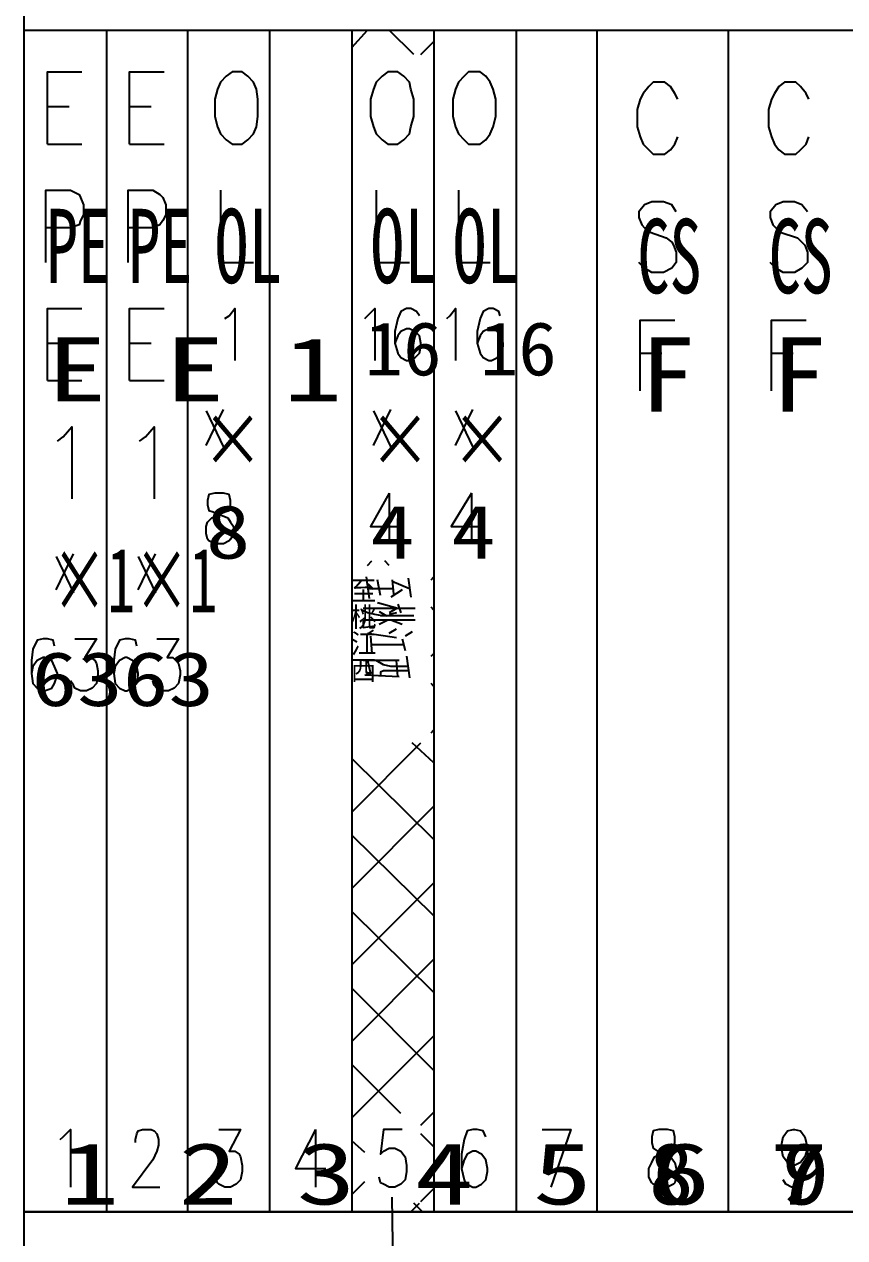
# Model space of a CAD drawing. Header units: metres. Extents: x 17 to 1264, y 17 to 859.
# Drawn here: x 174.9 to 256.9, y 363.6 to 484.7 of the extents above; entities that cross this region are included whole.
import ezdxf

# ---------------------------------------------------------------- set-up
doc = ezdxf.new("R2010")
doc.units = ezdxf.units.M
for name, color, linetype in [('LINES', 7, 'Continuous'), ('POLYLINES', 4, 'Continuous'), ('RECTS', 7, 'Continuous'), ('TEXTS', 3, 'Continuous')]:
    doc.layers.add(name, color=color, linetype=linetype)

msp = doc.modelspace()

# ---------------------------------------------------------------- linework, layer by layer
at = {"layer": 'LINES'}
for p, q in [((174.95, 98.64), (174.95, 693.94)), ((207.64, 482.4), (209.23, 484.13)), ((213.83, 481.68), (211.39, 484.13)), ((214.55, 481.68), (215.85, 482.98)), ((177.26, 476.5), (179.42, 476.5)), ((185.47, 476.5), (187.63, 476.5)), ((177.26, 472.75), (180.71, 472.75)), ((185.47, 472.75), (188.92, 472.75)), ((177.26, 452.88), (179.42, 452.88)), ((185.47, 452.88), (187.63, 452.88)), ((236.44, 451.87), (238.6, 451.87)), ((249.55, 451.87), (251.71, 451.87)), ((177.26, 449.14), (180.71, 449.14)), ((185.47, 449.14), (188.92, 449.14)), ((193.1, 442.66), (194.83, 446.26)), ((193.1, 446.11), (194.83, 442.51)), ((209.8, 442.66), (211.53, 446.26)), ((209.8, 446.11), (211.53, 442.51)), ((218.01, 442.66), (219.74, 446.26)), ((218.01, 446.11), (219.74, 442.51)), ((211.39, 437.9), (211.39, 432.86)), ((219.59, 437.9), (219.59, 432.86)), ((178.12, 428.26), (179.85, 431.86)), ((178.12, 431.57), (179.85, 427.97)), ((186.33, 428.26), (188.06, 431.86)), ((186.33, 431.57), (188.06, 427.97)), ((209.23, 430.7), (209.66, 431.14)), ((211.39, 430.7), (210.95, 431.14)), ((209.08, 429.55), (209.37, 427.39)), ((210.52, 427.68), (210.23, 429.26)), ((211.67, 429.26), (211.82, 427.82)), ((211.67, 429.12), (213.4, 428.4)), ((213.26, 429.41), (213.55, 427.54)), ((215.56, 429.26), (215.85, 429.55)), ((209.37, 428.4), (211.82, 428.4)), ((212.68, 428.26), (211.53, 427.54)), ((213.98, 426.38), (208.79, 426.38)), ((212.25, 426.38), (210.23, 426.96)), ((212.11, 426.38), (211.39, 425.95)), ((212.25, 426.82), (212.54, 425.95)), ((215.85, 426.24), (215.56, 426.53)), ((210.38, 426.1), (211.1, 425.66)), ((211.24, 425.23), (210.38, 424.8)), ((213.83, 425.66), (210.52, 425.66)), ((212.11, 425.95), (211.39, 425.81)), ((212.68, 424.8), (211.53, 425.23)), ((209.23, 423.94), (212.11, 423.5)), ((209.37, 423.94), (209.8, 424.22)), ((211.39, 423.94), (212.11, 424.37)), ((213.69, 424.08), (212.97, 423.65)), ((209.51, 423.65), (209.66, 421.92)), ((212.83, 422.78), (209.66, 422.78)), ((212.68, 423.36), (212.97, 422.21)), ((213.11, 421.63), (213.4, 419.47)), ((215.56, 421.63), (215.85, 421.92)), ((212.39, 421.2), (208.79, 421.2)), ((212.25, 419.62), (212.11, 421.2)), ((208.94, 419.76), (212.39, 419.62)), ((215.85, 418.61), (215.56, 418.9)), ((215.56, 414), (215.85, 414.29)), ((207.64, 406.08), (214.55, 412.99)), ((215.85, 410.98), (213.69, 412.99)), ((215.85, 403.34), (207.64, 411.41)), ((207.64, 398.45), (215.85, 406.66)), ((215.85, 395.71), (207.64, 403.78)), ((207.64, 390.82), (215.85, 399.02)), ((215.85, 388.08), (207.64, 396.14)), ((207.64, 383.18), (215.85, 391.39)), ((215.85, 380.3), (207.64, 388.51)), ((207.64, 375.55), (215.85, 383.76)), ((212.54, 375.98), (207.64, 380.88)), ((214.55, 374.83), (215.85, 376.13)), ((204.04, 374.4), (204.04, 368.64)), ((208.94, 372.1), (207.64, 373.25)), ((215.85, 372.67), (214.55, 373.97)), ((207.64, 367.92), (208.94, 369.22)), ((214.55, 367.2), (215.85, 368.5)), ((212.39, 327.89), (211.67, 367.63)), ((213.55, 366.19), (214.41, 367.06)), ((214.7, 366.19), (213.83, 367.06))]:
    msp.add_line(p, q, dxfattribs=at)
at = {"layer": 'POLYLINES'}
for points in [[(177.26, 472.75), (177.26, 479.95), (180.71, 479.95)], [(185.47, 472.75), (185.47, 479.95), (188.92, 479.95)], [(195.69, 479.95), (195.11, 479.52), (194.54, 478.94), (194.25, 478.22), (193.96, 477.22), (193.96, 475.49), (194.25, 474.48), (194.54, 473.76), (195.11, 473.18), (195.69, 472.75), (196.7, 472.75), (197.27, 473.18), (197.85, 473.76), (198.14, 474.48), (198.28, 475.49), (198.28, 477.22), (198.14, 478.22), (197.85, 478.94), (197.27, 479.52), (196.7, 479.95), (195.69, 479.95)], [(211.24, 479.95), (210.67, 479.52), (210.09, 478.94), (209.8, 478.22), (209.51, 477.22), (209.51, 475.49), (209.8, 474.48), (210.09, 473.76), (210.67, 473.18), (211.24, 472.75), (212.25, 472.75), (212.83, 473.18), (213.4, 473.76), (213.55, 474.48), (213.83, 475.49), (213.83, 477.22), (213.55, 478.22), (213.4, 478.94), (212.83, 479.52), (212.25, 479.95), (211.24, 479.95)], [(219.31, 479.95), (218.87, 479.52), (218.3, 478.94), (218.01, 478.22), (217.72, 477.22), (217.72, 475.49), (218.01, 474.48), (218.3, 473.76), (218.87, 473.18), (219.31, 472.75), (220.46, 472.75), (221.03, 473.18), (221.47, 473.76), (221.75, 474.48), (222.04, 475.49), (222.04, 477.22), (221.75, 478.22), (221.47, 478.94), (221.03, 479.52), (220.46, 479.95), (219.31, 479.95)], [(240.19, 477.22), (239.9, 477.79), (239.47, 478.51), (238.89, 478.94), (237.74, 478.94), (237.31, 478.51), (236.73, 477.79), (236.44, 477.22), (236.15, 476.21), (236.15, 474.48), (236.44, 473.47), (236.73, 472.75), (237.31, 472.18), (237.74, 471.74), (238.89, 471.74), (239.47, 472.18), (239.9, 472.75), (240.19, 473.47)], [(253.29, 477.22), (253, 477.79), (252.43, 478.51), (251.99, 478.94), (250.84, 478.94), (250.27, 478.51), (249.83, 477.79), (249.55, 477.22), (249.26, 476.21), (249.26, 474.48), (249.55, 473.47), (249.83, 472.75), (250.27, 472.18), (250.84, 471.74), (251.99, 471.74), (252.43, 472.18), (253, 472.75), (253.29, 473.47)], [(177.11, 460.94), (177.11, 468.14), (179.56, 468.14), (180.43, 467.71), (180.57, 467.42), (180.86, 466.7), (180.86, 465.7), (180.57, 465.12), (180.43, 464.69), (179.56, 464.4), (177.11, 464.4)], [(185.32, 460.94), (185.32, 468.14), (187.77, 468.14), (188.49, 467.71), (188.78, 467.42), (189.07, 466.7), (189.07, 465.7), (188.78, 465.12), (188.49, 464.69), (187.77, 464.4), (185.32, 464.4)], [(194.54, 468.14), (194.54, 460.94), (197.85, 460.94)], [(210.09, 468.14), (210.09, 460.94), (213.4, 460.94)], [(218.3, 468.14), (218.3, 460.94), (221.47, 460.94)], [(240.04, 465.98), (239.61, 466.7), (238.75, 466.99), (237.59, 466.99), (236.87, 466.7), (236.3, 465.98), (236.3, 465.41), (236.59, 464.69), (236.87, 464.4), (237.45, 463.97), (239.03, 463.39), (239.61, 462.96), (239.75, 462.67), (240.04, 461.95), (240.04, 460.94), (239.61, 460.37), (238.75, 459.94), (237.59, 459.94), (236.87, 460.37), (236.3, 460.94)], [(253.15, 465.98), (252.57, 466.7), (251.85, 466.99), (250.7, 466.99), (249.98, 466.7), (249.4, 465.98), (249.4, 465.41), (249.69, 464.69), (249.98, 464.4), (250.41, 463.97), (252.14, 463.39), (252.57, 462.96), (252.86, 462.67), (253.15, 461.95), (253.15, 460.94), (252.57, 460.37), (251.85, 459.94), (250.7, 459.94), (249.98, 460.37), (249.4, 460.94)], [(177.26, 449.14), (177.26, 456.34), (180.71, 456.34)], [(185.47, 449.14), (185.47, 456.34), (188.92, 456.34)], [(194.97, 455.33), (195.4, 455.62), (195.98, 456.34), (195.98, 451.15)], [(208.94, 455.33), (209.23, 455.62), (209.95, 456.34), (209.95, 451.15)], [(214.41, 455.62), (214.12, 456.05), (213.55, 456.34), (213.11, 456.34), (212.54, 456.05), (212.25, 455.33), (211.96, 454.03), (211.96, 452.88), (212.25, 451.87), (212.54, 451.44), (213.11, 451.15), (213.4, 451.15), (213.98, 451.44), (214.41, 451.87), (214.55, 452.59), (214.55, 452.88), (214.41, 453.6), (213.98, 454.03), (213.4, 454.32), (213.11, 454.32), (212.54, 454.03), (212.25, 453.6), (211.96, 452.88)], [(217.15, 455.33), (217.43, 455.62), (218.01, 456.34), (218.01, 451.15)], [(222.47, 455.62), (222.33, 456.05), (221.75, 456.34), (221.32, 456.34), (220.75, 456.05), (220.46, 455.33), (220.17, 454.03), (220.17, 452.88), (220.46, 451.87), (220.75, 451.44), (221.32, 451.15), (221.61, 451.15), (222.19, 451.44), (222.47, 451.87), (222.76, 452.59), (222.76, 452.88), (222.47, 453.6), (222.19, 454.03), (221.61, 454.32), (221.32, 454.32), (220.75, 454.03), (220.46, 453.6), (220.17, 452.88)], [(236.44, 448.13), (236.44, 455.18), (239.9, 455.18)], [(249.55, 448.13), (249.55, 455.18), (253, 455.18)], [(178.27, 443.09), (178.84, 443.52), (179.71, 444.53), (179.71, 437.33)], [(186.47, 443.09), (187.05, 443.52), (187.91, 444.53), (187.91, 437.33)], [(193.96, 437.9), (193.39, 437.76), (193.24, 437.18), (193.24, 436.75), (193.39, 436.18), (193.82, 436.03), (194.54, 435.74), (195.26, 435.46), (195.55, 435.02), (195.83, 434.59), (195.83, 433.87), (195.55, 433.3), (195.4, 433.15), (194.83, 432.86), (193.96, 432.86), (193.39, 433.15), (193.24, 433.3), (193.1, 433.87), (193.1, 434.59), (193.24, 435.02), (193.67, 435.46), (194.25, 435.74), (194.97, 436.03), (195.4, 436.18), (195.55, 436.75), (195.55, 437.18), (195.4, 437.76), (194.83, 437.9), (193.96, 437.9)], [(211.39, 437.9), (209.51, 434.59), (212.39, 434.59)], [(219.59, 437.9), (217.58, 434.59), (220.6, 434.59)], [(210.67, 425.66), (209.95, 425.81), (209.23, 425.95), (208.65, 426.24)], [(213.98, 425.23), (209.08, 425.23), (208.79, 425.09), (208.79, 424.51), (209.95, 424.66)], [(177.98, 422.64), (177.83, 423.22), (177.26, 423.36), (176.83, 423.36), (176.25, 423.22), (175.82, 422.35), (175.67, 421.2), (175.67, 419.9), (175.82, 418.9), (176.25, 418.46), (176.83, 418.18), (176.97, 418.18), (177.69, 418.46), (177.98, 418.9), (178.27, 419.76), (178.27, 419.9), (177.98, 420.62), (177.69, 421.2), (176.97, 421.49), (176.83, 421.49), (176.25, 421.2), (175.82, 420.62), (175.67, 419.9)], [(179.99, 423.36), (182.15, 423.36), (181, 421.49), (181.58, 421.49), (182.01, 421.2), (182.15, 420.91), (182.3, 420.19), (182.3, 419.76), (182.15, 418.9), (181.72, 418.46), (181.15, 418.18), (180.57, 418.18), (179.99, 418.46), (179.85, 418.75), (179.56, 419.18)], [(186.19, 422.64), (186.04, 423.22), (185.47, 423.36), (185.03, 423.36), (184.46, 423.22), (184.03, 422.35), (183.88, 421.2), (183.88, 419.9), (184.03, 418.9), (184.46, 418.46), (185.03, 418.18), (185.18, 418.18), (185.75, 418.46), (186.19, 418.9), (186.33, 419.76), (186.33, 419.9), (186.19, 420.62), (185.75, 421.2), (185.18, 421.49), (185.03, 421.49), (184.46, 421.2), (184.03, 420.62), (183.88, 419.9)], [(188.2, 423.36), (190.36, 423.36), (189.21, 421.49), (189.79, 421.49), (190.07, 421.2), (190.36, 420.91), (190.51, 420.19), (190.51, 419.76), (190.36, 418.9), (189.93, 418.46), (189.35, 418.18), (188.78, 418.18), (188.2, 418.46), (187.91, 418.75), (187.77, 419.18)], [(209.23, 421.2), (209.51, 419.9), (209.08, 419.76)], [(213.26, 420.62), (211.53, 420.62), (210.81, 420.77), (210.09, 421.2)], [(213.26, 420.19), (210.81, 420.19), (210.52, 420.05), (210.52, 419.76)], [(178.55, 373.39), (178.84, 373.68), (179.56, 374.4), (179.56, 368.64)], [(186.04, 373.1), (186.04, 373.39), (186.19, 373.97), (186.33, 374.26), (186.76, 374.4), (187.63, 374.4), (187.91, 374.26), (188.2, 373.97), (188.35, 373.39), (188.35, 372.82), (188.2, 372.24), (187.77, 371.38), (185.75, 368.64), (188.49, 368.64)], [(194.39, 374.4), (196.55, 374.4), (195.4, 372.24), (195.98, 372.24), (196.41, 371.95), (196.55, 371.66), (196.7, 370.8), (196.7, 370.22), (196.55, 369.36), (196.12, 368.93), (195.55, 368.64), (194.97, 368.64), (194.39, 368.93), (194.25, 369.07), (193.96, 369.65)], [(204.04, 374.4), (202.03, 370.51), (205.05, 370.51)], [(212.68, 374.4), (210.81, 374.4), (210.52, 371.95), (210.81, 372.24), (211.39, 372.53), (211.96, 372.53), (212.54, 372.24), (212.97, 371.66), (213.11, 370.8), (213.11, 370.22), (212.97, 369.36), (212.54, 368.93), (211.96, 368.64), (211.39, 368.64), (210.81, 368.93), (210.52, 369.07), (210.38, 369.65)], [(221.03, 373.68), (220.75, 374.26), (220.17, 374.4), (219.74, 374.4), (219.16, 374.26), (218.87, 373.39), (218.59, 371.95), (218.59, 370.51), (218.87, 369.36), (219.16, 368.93), (219.74, 368.64), (220.03, 368.64), (220.6, 368.93), (221.03, 369.36), (221.18, 370.22), (221.18, 370.51), (221.03, 371.38), (220.6, 371.95), (220.03, 372.24), (219.74, 372.24), (219.16, 371.95), (218.87, 371.38), (218.59, 370.51)], [(226.65, 374.4), (229.53, 374.4), (227.51, 368.64)], [(238.31, 374.4), (237.74, 374.26), (237.59, 373.68), (237.59, 373.1), (237.74, 372.53), (238.17, 372.24), (238.89, 371.95), (239.47, 371.66), (239.9, 371.09), (240.04, 370.51), (240.04, 369.65), (239.9, 369.07), (239.75, 368.93), (239.18, 368.64), (238.31, 368.64), (237.74, 368.93), (237.59, 369.07), (237.31, 369.65), (237.31, 370.51), (237.59, 371.09), (237.88, 371.66), (238.46, 371.95), (239.32, 372.24), (239.75, 372.53), (239.9, 373.1), (239.9, 373.68), (239.75, 374.26), (239.18, 374.4), (238.31, 374.4)], [(253.15, 372.53), (252.86, 371.66), (252.43, 371.09), (251.85, 370.8), (251.71, 370.8), (251.13, 371.09), (250.7, 371.66), (250.55, 372.53), (250.55, 372.82), (250.7, 373.68), (251.13, 374.26), (251.71, 374.4), (251.85, 374.4), (252.43, 374.26), (252.86, 373.68), (253.15, 372.53), (253.15, 371.09), (252.86, 369.65), (252.43, 368.93), (251.85, 368.64), (251.56, 368.64), (250.99, 368.93), (250.7, 369.36)]]:
    msp.add_lwpolyline(points, dxfattribs=at)
at = {"layer": 'RECTS'}
for points in [[(174.95, 484.13), (183.16, 484.13), (183.16, 366.19), (174.95, 366.19)], [(183.16, 484.13), (191.23, 484.13), (191.23, 366.19), (183.16, 366.19)], [(191.23, 484.13), (199.43, 484.13), (199.43, 366.19), (191.23, 366.19)], [(199.43, 484.13), (207.64, 484.13), (207.64, 366.19), (199.43, 366.19)], [(207.64, 484.13), (215.85, 484.13), (215.85, 366.19), (207.64, 366.19)], [(207.64, 484.13), (215.85, 484.13), (215.85, 366.19), (207.64, 366.19)], [(207.64, 484.13), (215.85, 484.13), (215.85, 366.19), (207.64, 366.19)], [(215.85, 484.13), (224.06, 484.13), (224.06, 366.19), (215.85, 366.19)], [(224.06, 484.13), (232.12, 484.13), (232.12, 366.19), (224.06, 366.19)], [(232.12, 484.13), (245.23, 484.13), (245.23, 366.19), (232.12, 366.19)], [(245.23, 484.13), (258.33, 484.13), (258.33, 366.19), (245.23, 366.19)], [(174.95, 366.19), (315.64, 366.19), (315.64, 353.09), (174.95, 353.09)]]:
    msp.add_lwpolyline(points, dxfattribs=at)

# ---------------------------------------------------------------- texts
at = {"layer": 'TEXTS'}
for s, height, width, p in [('PE', 7.42, 0.636292, (177.11, 458.87)), ('PE', 7.42, 0.636292, (185.32, 458.87)), ('OL', 7.42, 0.666728, (193.96, 458.87)), ('OL', 7.42, 0.666728, (209.51, 458.87)), ('OL', 7.42, 0.666728, (217.72, 458.87)), ('CS', 7.42, 0.636137, (236.15, 457.86)), ('CS', 7.42, 0.636137, (249.26, 457.86)), ('16 16', 5.35, 1.053305, (208.94, 449.66)), ('E E 1', 6.39, 1.35537, (177.26, 447.06)), ('F', 7.42, 1.09106, (236.44, 446.05)), ('F', 7.42, 1.09106, (249.55, 446.05)), ('×', 5.35, 0.848403, (192.67, 440.58)), ('×', 5.35, 0.848403, (209.37, 440.58)), ('×', 5.35, 0.848403, (217.58, 440.58)), ('8', 5.35, 1.211639, (193.1, 431.37)), ('4', 5.35, 1.211639, (209.51, 431.37)), ('4', 5.35, 1.211639, (217.58, 431.37)), ('×1', 6.42, 0.635068, (177.69, 426.02)), ('×1', 6.42, 0.635068, (185.9, 426.02)), ('6363', 5.42, 1.236873, (175.67, 416.66)), ('1 2 3 4 5 6 7', 6.17, 1.40502, (178.55, 366.91)), ('8', 6.17, 1.060185, (237.31, 366.91)), ('9 10111213141516', 6.17, 1.136826, (250.55, 366.91))]:
    msp.add_text(s, height=height, dxfattribs=dict(at, width=width)).set_placement(p)
for s, p in [('至', (207.53, 427.19)), ('桃', (207.53, 424.55)), ('江', (207.53, 421.9)), ('西', (207.53, 419.26))]:
    msp.add_text(s, height=1.98, dxfattribs=at).set_placement(p)

doc.saveas('drawing.dxf')
